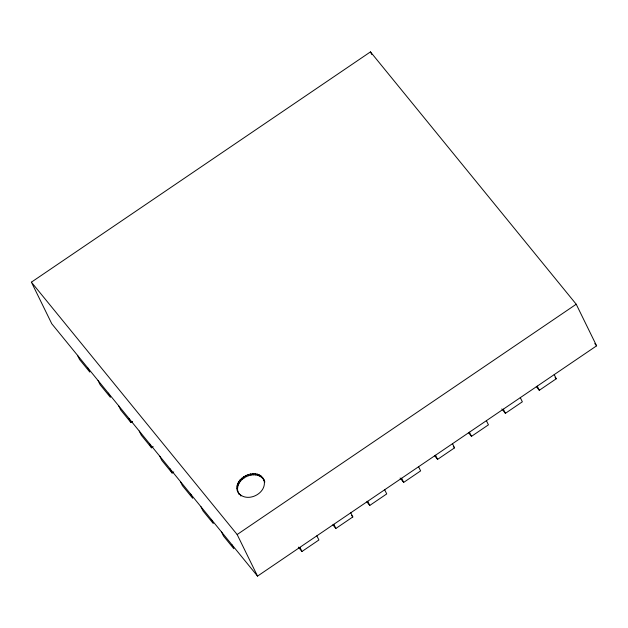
<?xml version="1.0" encoding="UTF-8"?>
<svg xmlns="http://www.w3.org/2000/svg" width="628" height="628" viewBox="0 0 628 628"><rect width="100%" height="100%" fill="white"/><g stroke="black" fill="none" stroke-linecap="round" stroke-linejoin="round"><path stroke-width="0.94" d="M237.18 490.013L239.488 494.668C227.674 479.345 259.772 463.527 264.788 482.147L263.54 479.133M237.753 491.182C235.17 477.83 256.836 468.3 264.113 480.31M31.4 282.168L370.473 51.881L576.221 304.242L596.6 345.832L257.527 576.119L51.779 323.758L31.4 282.168L237.156 534.53L257.527 576.119M118.645 405.782L120.686 409.935L130.969 422.558L132.594 421.451M139.22 431.012L141.261 435.173L151.544 447.795L153.169 446.689M159.795 456.25L161.836 460.41L172.119 473.025L173.744 471.926M237.156 534.53L576.221 304.242M298.379 547.114L301.95 551.494L318.906 539.978L316.865 535.825M332.879 524.812L335.854 528.47L352.81 516.954L350.777 512.793M366.791 501.788L369.766 505.438L386.722 493.922L384.681 489.762M400.099 478.026L403.671 482.406L420.627 470.898L418.586 466.737M434.6 455.732L437.583 459.382L454.531 447.866L452.498 443.706M468.512 432.7L471.487 436.35L488.443 424.834L486.402 420.681M501.819 408.938L505.391 413.326L522.347 401.81L520.306 397.65M536.32 386.644L539.303 390.294L556.251 378.778L554.218 374.618M238.915 493.49C247.589 502.934 266.5 493.608 264.215 480.97M594.763 343.579L596.6 345.832M555.066 377.318L556.251 378.778M453.345 446.406L454.531 447.866M351.617 515.494L352.81 516.954M537.262 386.134L539.303 390.294M370.473 51.881L371.745 54.479M503.358 409.166L505.391 413.326M469.446 432.19L471.487 436.35M435.542 455.221L437.583 459.382M401.637 478.253L403.671 482.406M367.725 501.277L369.766 505.438M333.821 524.309L335.854 528.47M299.917 547.333L301.95 551.494M262.48 477.492L263.054 478.662M261.06 476.087L261.633 477.264M259.325 474.972L259.898 476.15M257.323 474.179L257.904 475.349M255.125 473.724L255.706 474.901M252.794 473.63L253.367 474.807M250.399 473.897L250.972 475.066M248.013 474.517L248.586 475.686M245.705 475.467L246.278 476.636M243.546 476.723L244.127 477.892M241.607 478.246L242.188 479.415M239.951 479.988L240.524 481.158M238.616 481.896L239.19 483.073M237.651 483.913L238.224 485.091M237.078 485.986L237.651 487.155M236.921 488.035L237.494 489.212M240.336 494.895L240.909 496.065M231.811 544.578L233.851 548.739L223.56 536.116L221.527 531.963M211.236 519.34L213.277 523.501L202.985 510.886L200.944 506.725M190.661 494.103L192.702 498.263L182.41 485.648L180.369 481.488M170.086 468.873L172.119 473.025M149.511 443.635L151.544 447.795M128.936 418.397L130.969 422.558M108.361 393.159L110.395 397.32L100.111 384.705L98.07 380.544M87.787 367.922L89.82 372.082L79.536 359.467L77.495 355.307"/></g></svg>
